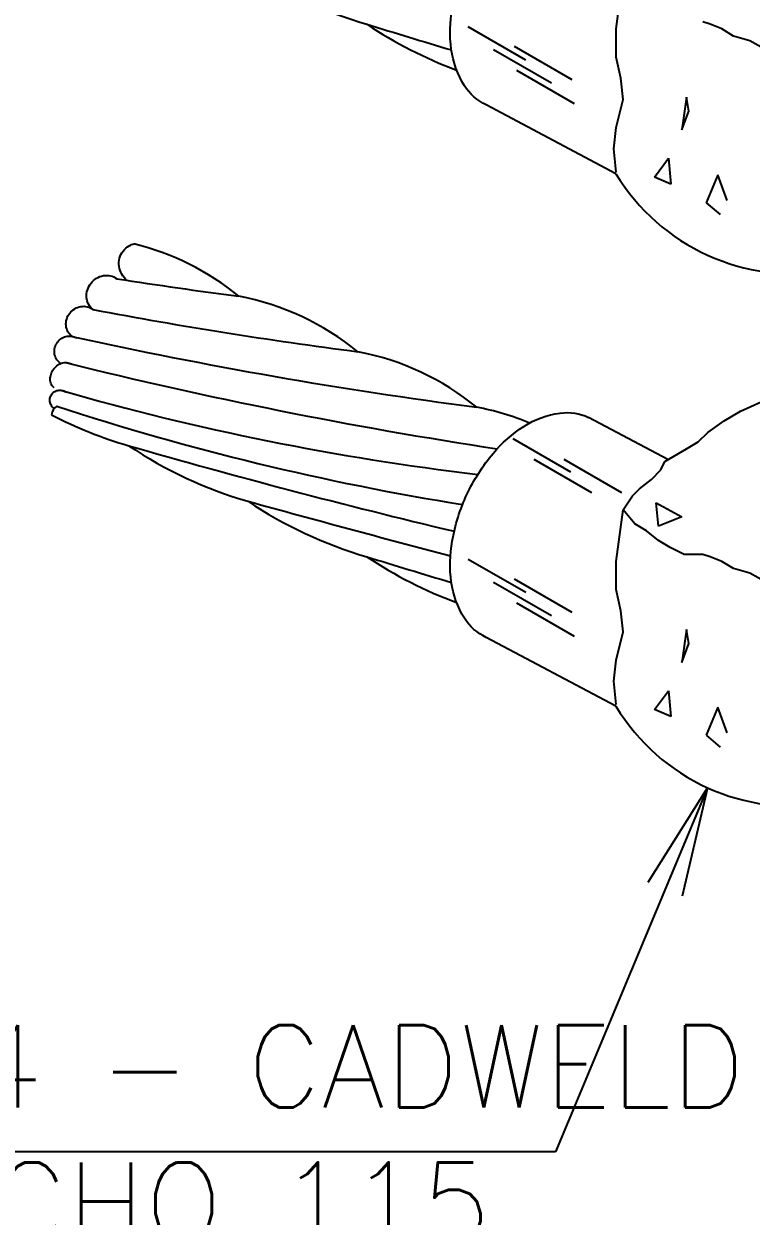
# Model space of a CAD drawing. Header units: millimetres. Extents: x 0 to 114, y 0 to 82.
# Drawn here: x 80.798 to 81.99, y 22.744 to 24.698 of the extents above; entities that cross this region are included whole.
import ezdxf

# ---------------------------------------------------------------- set-up
doc = ezdxf.new("R2010")
doc.units = ezdxf.units.MM
for name, color, linetype in [('AUXI-1', 1, 'Continuous'), ('AUXI-2', 2, 'Continuous'), ('ELT-NORMO', 2, 'Continuous'), ('NORMO-DET', 2, 'Continuous')]:
    doc.layers.add(name, color=color, linetype=linetype)
doc.styles.add('60-100', font='romans.shx', dxfattribs={"height": 0.16})
doc.dimstyles.new('SETAS75', dxfattribs={"dimtxt": 0.16, "dimasz": 0.15, "dimexe": 0.15, "dimexo": 0, "dimgap": 0.1, "dimtad": 1, "dimzin": 10, "dimdsep": 46, "dimtxsty": '60-100', "dimblk1": 'OPEN', "dimblk2": 'OPEN', "dimsah": 1, "dimcen": 0, "dimclrd": 8, "dimclre": 8, "dimclrt": 7, "dimadec": 0, "dimazin": 0, "dimtfac": 1, "dimtix": 1, "dimtmove": 2, "dimatfit": 3, "dimldrblk": 'OPEN', "dimfxl": 0.15, "dimtolj": 1, "dimtzin": 6, "dimarcsym": 0})

# ---------------------------------------------------------------- blocks, each defined once
blk = doc.blocks.new('_OPEN')
at = {"color": 0, "linetype": 'ByBlock'}
for p, q in [((-1, 0.167), (0, 0)), ((0, 0), (-1, -0.167)), ((0, 0), (-1, 0))]:
    blk.add_line(p, q, dxfattribs=at)
blk = doc.blocks.new('A$C793821C0')
at = {"layer": 'AUXI-1', "color": 252}
for points in [[(-1.2255, 2.7267, -0.096725), (-1.2329, 2.7352, -0.097742), (-1.2366, 2.7458, -0.099216), (-1.2359, 2.7569, -0.100283), (-1.231, 2.7667, -0.100283), (-1.2226, 2.7739, -0.061382), (-1.2162, 2.7766, -0.097742)], [(-1.2724, 2.6869, -0.108346), (-1.2783, 2.694, -0.102042), (-1.281, 2.7034, -0.094232), (-1.2798, 2.7133, -0.089366), (-1.275, 2.7226, -0.089366), (-1.2672, 2.7296, -0.094232), (-1.2579, 2.7332, -0.102042), (-1.2481, 2.7329, -0.108346), (-1.2398, 2.7289, -0.108346)], [(-1.3009, 2.6501, -0.104382), (-1.3064, 2.6566, -0.100739), (-1.3089, 2.665, -0.095982), (-1.3081, 2.6738, -0.09287), (-1.3039, 2.6819, -0.09287), (-1.2971, 2.6879, -0.095982), (-1.2888, 2.691, -0.100739), (-1.28, 2.6906, -0.104382), (-1.2724, 2.6869, -0.104382)], [(-1.316, 2.6132, -0.103042), (-1.3214, 2.6184, -0.100261), (-1.3245, 2.6255, -0.096564), (-1.3246, 2.6333, -0.094103), (-1.3217, 2.6407, -0.094103), (-1.3163, 2.6466, -0.096564), (-1.3093, 2.65, -0.100261), (-1.3015, 2.6504, -0.103042), (-1.2945, 2.6478, -0.103042)], [(-1.304, 2.6531, -0.057478), (-1.3007, 2.6504, -0.100261)], [(-1.3251, 2.5799, -0.118585), (-1.329, 2.5847, -0.104671), (-1.3306, 2.5916, -0.089579), (-1.3294, 2.5987, -0.081212), (-1.3256, 2.6058, -0.081212), (-1.3198, 2.6112, -0.089579), (-1.3132, 2.6141, -0.104671), (-1.3061, 2.6142, -0.118585), (-1.3004, 2.6116, -0.118585)], [(-1.3252, 2.5516, -0.094202), (-1.329, 2.5559, -0.09661), (-1.3309, 2.5612, -0.100222), (-1.3306, 2.5667, -0.102935), (-1.3282, 2.5715, -0.102935), (-1.3241, 2.575, -0.100222), (-1.3188, 2.5767, -0.09661), (-1.3132, 2.5762, -0.094202), (-1.3082, 2.5736, -0.094202)]]:
    blk.add_lwpolyline(points, format="xyb", dxfattribs=at)
for centre, radius, start, end in [((-0.7328, 3.6435), 0.5907, 236.2734, 253.7266), ((-0.5703, 3.5677), 0.5907, 236.2734, 249.6412), ((28.823, 100.4742), 101.8317, 253.030237, 253.098098), ((-1.3036, 2.4228), 0.3644, 50.7631, 76.1343), ((-0.2401, 9.0998), 6.4488, 261.08233, 262.57873), ((-1.1411, 2.347), 0.3644, 50.7631, 79.2369), ((-0.0777, 9.024), 6.4488, 259.32329, 262.57873), ((0.0848, 8.9483), 6.4488, 257.59151, 262.57873), ((-0.9787, 2.2712), 0.3644, 50.7631, 79.2369), ((0.2473, 8.8725), 6.4488, 256.02938, 261.36923), ((-0.3317, 5.9894), 3.5519, 253.9089, 263.2899), ((-1.3122, 2.5412), 0.0167, 124.6108, 173.7023), ((-1.0577, 3.0679), 0.5907, 242.6849, 253.7266), ((-0.1948, 5.9901), 3.6152, 251.8389, 260.8835), ((-0.8162, 2.1955), 0.3644, 67.3921, 79.2369), ((-0.8952, 2.9921), 0.5907, 236.2734, 253.7266), ((1.5322, 12.0761), 9.9638, 253.94594, 256.58702), ((6.0195, 28.0856), 26.6193, 254.57484, 255.1913), ((-0.7328, 2.9164), 0.5907, 236.2734, 253.7266), ((28.823, 99.7471), 101.8317, 253.030237, 253.098098), ((-0.5703, 2.8406), 0.5907, 236.2734, 249.6412)]:
    blk.add_arc(centre, radius, start, end, dxfattribs=at)
at = {"layer": 'AUXI-2', "color": 7}
for p, q in [((-0.558, 3.0699), (-0.5484, 3.1405)), ((-0.4298, 3.0763), (-0.4394, 3.0795)), ((-0.6811, 3.0274), (-0.7599, 3.0729)), ((-0.558, 3.0315), (-0.558, 3.0699)), ((-0.4137, 3.0699), (-0.4298, 3.0763)), ((-0.3977, 3.0603), (-0.4137, 3.0699)), ((-0.618, 3.0005), (-0.6968, 3.046)), ((-0.3753, 3.0539), (-0.3977, 3.0603)), ((-0.3528, 3.0411), (-0.3753, 3.0539)), ((-0.6464, 2.9959), (-0.7252, 3.0414)), ((-0.5516, 3.0026), (-0.558, 3.0315)), ((-0.6149, 2.9676), (-0.6937, 3.0131)), ((-0.5484, 2.9738), (-0.5516, 3.0026)), ((-0.5583, 2.8722), (-0.7355, 2.9664)), ((-0.558, 2.9354), (-0.5484, 2.9738)), ((-0.4618, 2.977), (-0.4682, 2.9322)), ((-0.4586, 2.9578), (-0.4618, 2.977)), ((-0.4682, 2.9322), (-0.4586, 2.9578)), ((-0.5612, 2.9065), (-0.558, 2.9354)), ((-0.558, 2.8745), (-0.5612, 2.9065)), ((-0.5056, 2.8678), (-0.4864, 2.8934)), ((-0.4864, 2.8934), (-0.4832, 2.8582)), ((-0.4832, 2.8582), (-0.5056, 2.8678)), ((-0.4191, 2.871), (-0.4351, 2.8326)), ((-0.4062, 2.8358), (-0.4191, 2.871)), ((-0.4351, 2.8326), (-0.4158, 2.8166)), ((-0.3881, 2.5479), (-0.3457, 2.567)), ((-0.4872, 2.482), (-0.5955, 2.5396)), ((-0.4105, 2.535), (-0.3881, 2.5479)), ((-0.433, 2.519), (-0.4105, 2.535)), ((-0.6196, 2.4648), (-0.6984, 2.5103)), ((-0.4458, 2.5062), (-0.433, 2.519)), ((-0.4915, 2.4795), (-0.4618, 2.4966)), ((-0.4618, 2.4966), (-0.4458, 2.5062)), ((-0.5912, 2.4365), (-0.67, 2.482)), ((-0.5503, 2.4365), (-0.6291, 2.482)), ((-0.4971, 2.4678), (-0.4915, 2.4795)), ((-0.5099, 2.455), (-0.4971, 2.4678)), ((-0.5356, 2.4325), (-0.5259, 2.4421)), ((-0.5259, 2.4421), (-0.5099, 2.455)), ((-0.5484, 2.4134), (-0.5356, 2.4325)), ((-0.558, 2.3428), (-0.5484, 2.4134)), ((-0.5324, 2.3941), (-0.5484, 2.4134)), ((-0.5035, 2.4229), (-0.4682, 2.4037)), ((-0.5003, 2.3909), (-0.5035, 2.4229)), ((-0.5163, 2.3845), (-0.5324, 2.3941)), ((-0.4682, 2.4037), (-0.5003, 2.3909)), ((-0.5003, 2.3717), (-0.5163, 2.3845)), ((-0.4843, 2.3621), (-0.5003, 2.3717)), ((-0.465, 2.3524), (-0.4843, 2.3621)), ((-0.6811, 2.3003), (-0.7599, 2.3458)), ((-0.4394, 2.3524), (-0.465, 2.3524)), ((-0.4298, 2.3492), (-0.4394, 2.3524)), ((-0.4137, 2.3428), (-0.4298, 2.3492)), ((-0.558, 2.3044), (-0.558, 2.3428)), ((-0.3977, 2.3332), (-0.4137, 2.3428)), ((-0.3753, 2.3268), (-0.3977, 2.3332)), ((-0.6464, 2.2688), (-0.7252, 2.3143)), ((-0.618, 2.2734), (-0.6968, 2.3189)), ((-0.3528, 2.314), (-0.3753, 2.3268)), ((-0.5516, 2.2756), (-0.558, 2.3044)), ((-0.6149, 2.2405), (-0.6937, 2.286)), ((-0.5484, 2.2467), (-0.5516, 2.2756)), ((-0.558, 2.2083), (-0.5484, 2.2467)), ((-0.4618, 2.2499), (-0.4682, 2.2051)), ((-0.4586, 2.2307), (-0.4618, 2.2499)), ((-0.5583, 2.1451), (-0.7355, 2.2393)), ((-0.4682, 2.2051), (-0.4586, 2.2307)), ((-0.5612, 2.1795), (-0.558, 2.2083)), ((-0.558, 2.1474), (-0.5612, 2.1795)), ((-0.5056, 2.1408), (-0.4864, 2.1664)), ((-0.4864, 2.1664), (-0.4832, 2.1311)), ((-0.4832, 2.1311), (-0.5056, 2.1408)), ((-0.4191, 2.144), (-0.4351, 2.1055)), ((-0.4062, 2.1087), (-0.4191, 2.144)), ((-0.4351, 2.1055), (-0.4158, 2.0895))]:
    blk.add_line(p, q, dxfattribs=at)
for points in [[(-0.7355, 2.9664, -0.144516), (-0.7651, 2.9925, -0.107176), (-0.783, 3.0421, -0.077736), (-0.7818, 3.0978, -0.064918), (-0.7617, 3.1613, -0.064918), (-0.7259, 3.2176, -0.077736), (-0.684, 3.2544, -0.107176), (-0.6345, 3.2725, -0.144516), (-0.5955, 3.2666, -0.144516)], [(-0.7355, 2.2393, -0.144516), (-0.7651, 2.2654, -0.107176), (-0.783, 2.315, -0.077736), (-0.7818, 2.3707, -0.064918), (-0.7617, 2.4343, -0.064918), (-0.7259, 2.4905, -0.077736), (-0.684, 2.5273, -0.107176), (-0.6345, 2.5454, -0.144516), (-0.5955, 2.5396, -0.144516)]]:
    blk.add_lwpolyline(points, format="xyb", dxfattribs=at)
for centre in [(-0.3155, 3.0196), (-0.3155, 2.2925)]:
    blk.add_arc(centre, 0.284, 211.2641, 279.7659, dxfattribs=at)
at = {"layer": 'NORMO-DET', "color": 7, "insert": (-2.8455, 1.71), "char_height": 0.1125, "width": 2.708519, "attachment_point": 1, "style": '60-100'}
blk.add_mtext('CONEXÃO GYE 16Y4 - CADWELD  GRUPO E -CARTUCHO 115', dxfattribs=at)
at = {"layer": 'ELT-NORMO', "color": 7}
blk.add_leader([(-0.4332, 2.034), (-0.6408, 1.5368), (-2.8557, 1.5368)], dimstyle='SETAS75', override={"dimclrd": 8}, dxfattribs=at)

msp = doc.modelspace()

# ---------------------------------------------------------------- block references
at = {"color": 7, "xscale": 1.199999999999999, "yscale": 1.199999999999999, "zscale": 1.199999999999999}
msp.add_blockref('A$C793821C0', (82.4381, 21.0052), dxfattribs=at)

doc.saveas('drawing.dxf')
